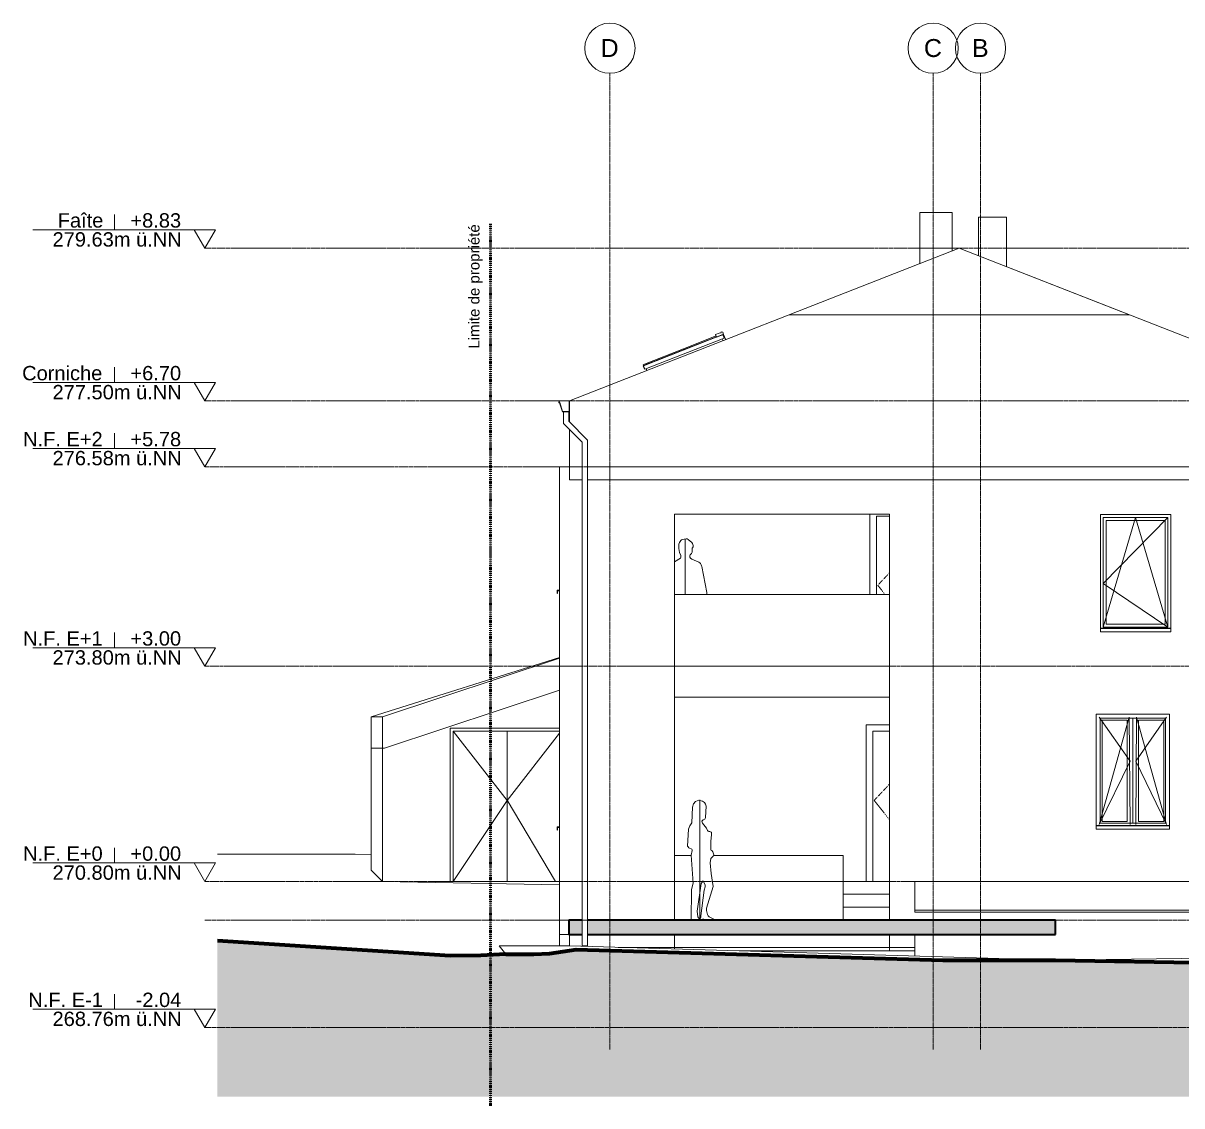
# Model space of a CAD drawing. Header units: millimetres. Extents: x -1484 to 23163, y -4540 to 11969.
# Drawn here: x -1484 to 14673, y -3130 to 11969 of the extents above; entities that cross this region are included whole.
import ezdxf

# ---------------------------------------------------------------- set-up
doc = ezdxf.new("R2010")
doc.units = ezdxf.units.MM
for name, pattern in [('Center', [40, 10, -5, 20, -5]), ('CENTER_LINE', [5.5, 2.5, -1.5, 0, -1.5]), ('Dash', [6, 3, -3]), ('Grid Line', [22.225, 12.7, -3.175, 3.175, -3.175])]:
    doc.linetypes.add(name, pattern=pattern)
for name, color, linetype, lineweight in [('A-DETL', 90, 'Continuous', 9), ('A-DETL-GENF', 92, 'Continuous', 9), ('A-DOOR', 31, 'Continuous', 18), ('A-DOOR-FRAM', 31, 'Continuous', 18), ('A-FLOR', 192, 'Continuous', 18), ('A-FLOR-LEVL', 51, 'Continuous', 9), ('A-FLOR-PATT', 8, 'Continuous', 35), ('A-GLAZ', 151, 'Continuous', 18), ('A-ROOF', 132, 'Continuous', 9), ('A-ROOF-OTLN', 132, 'Continuous', 9), ('A-WALL', 113, 'Continuous', 18), ('C-BLDG-PADS', 91, 'Continuous', 9), ('C-TOPO', 7, 'Continuous', 9), ('G-ANNO-TEXT', 231, 'Continuous', 9), ('I-FURN', 30, 'Continuous', 9), ('S-GRID', 1, 'Continuous', 9), ('S-GRID-IDEN', 1, 'Continuous', 9), ('S-STRS', 31, 'Continuous', 9)]:
    doc.layers.add(name, color=color, linetype=linetype, lineweight=lineweight)
doc.styles.add('Arial', font='arial.ttf', dxfattribs={"height": 200})
doc.styles.add('Arial_1', font='arial.ttf', dxfattribs={"height": 150})
doc.styles.add('Arial_2', font='arial.ttf', dxfattribs={"height": 250})

# ---------------------------------------------------------------- blocks, each defined once
blk = doc.blocks.new('Entourage_RPC_Female - Florence-376749-Façade Est')
at = {"layer": 'A-DETL-GENF'}
for p, q in [((7893, 1115), (7940, 1131)), ((7940, 1131), (7987, 1119)), ((7952, 1128), (7952, 1136)), ((7952, 1136), (7952, 1119)), ((7839, 818), (7848, 1033)), ((7848, 1033), (7864, 1081)), ((7864, 1081), (7893, 1115)), ((7952, 1119), (7952, 1079)), ((7952, 1079), (7952, 1026)), ((7952, 1026), (7952, 847)), ((7987, 1119), (8016, 1100)), ((8016, 1100), (8032, 1075)), ((8032, 1075), (8038, 1048)), ((8038, 1048), (8032, 889)), ((7812, 776), (7839, 818)), ((7952, 847), (7952, 832)), ((7952, 832), (7952, 794)), ((7999, 859), (7981, 842)), ((7981, 842), (7982, 827)), ((7982, 827), (7989, 811)), ((7989, 811), (8045, 740)), ((8021, 869), (7999, 859)), ((8028, 875), (8021, 869)), ((8032, 889), (8028, 875)), ((7781, 493), (7795, 729)), ((7795, 729), (7812, 776)), ((7952, 794), (7952, 682)), ((7952, 682), (7952, 553)), ((8045, 740), (8059, 708)), ((8059, 708), (8067, 702)), ((8067, 702), (8078, 697)), ((8078, 697), (8091, 694)), ((8091, 694), (8102, 691)), ((8102, 691), (8111, 687)), ((8114, 650), (8105, 559)), ((8111, 687), (8116, 683)), ((8116, 683), (8114, 650)), ((7787, 480), (7781, 493)), ((7952, 583), (7952, 596)), ((7952, 527), (7952, 596)), ((7952, 583), (7952, 522)), ((7952, 553), (7952, 522)), ((7952, 509), (7952, 527)), ((7952, 522), (7952, 492)), ((7952, 522), (7952, 378)), ((7952, 497), (7952, 509)), ((7952, 492), (7952, 497)), ((8105, 559), (8104, 443)), ((7798, 470), (7787, 480)), ((7838, 448), (7798, 470)), ((7831, 365), (7846, 432)), ((7860, -24), (7831, 365)), ((7846, 441), (7838, 448)), ((7846, 432), (7846, 441)), ((7952, 378), (7952, 319)), ((8104, 443), (8112, 432)), ((8139, 353), (8106, 317)), ((8112, 432), (8122, 425)), ((8122, 425), (8131, 414)), ((8131, 414), (8143, 384)), ((8144, 359), (8139, 353)), ((8143, 384), (8145, 370)), ((8145, 370), (8144, 359)), ((7952, 319), (7952, 277)), ((7952, 277), (7952, 250)), ((7952, 250), (7952, 234)), ((7952, 234), (7952, 216)), ((7952, 216), (7952, 208)), ((7952, 208), (7952, 35)), ((8106, 317), (8094, 259)), ((8094, 259), (8108, 110)), ((7952, 35), (7952, 12)), ((7952, 12), (7952, -32)), ((7972, -29), (7997, 6)), ((8004, -4), (7997, 6)), ((8108, 110), (8137, -70)), ((7831, -540), (7834, -112)), ((7834, -112), (7860, -24)), ((7972, -29), (7915, -417)), ((7952, -540), (7952, -5)), ((7952, -32), (7952, -469)), ((7967, -480), (8012, -122)), ((8025, -50), (8004, -4)), ((8012, -122), (8028, -75)), ((8028, -75), (8025, -50)), ((8137, -70), (8045, -372)), ((7952, -452), (7952, -163)), ((7952, -163), (7952, -525)), ((7915, -417), (7924, -494)), ((7952, -468), (7952, -452)), ((7952, -520), (7952, -468)), ((7952, -469), (7952, -479)), ((7952, -479), (7952, -489)), ((7964, -503), (7967, -480)), ((8045, -372), (8043, -408)), ((8043, -408), (8057, -464)), ((8057, -464), (8067, -481)), ((8067, -481), (8081, -494)), ((7924, -494), (7948, -529)), ((7948, -529), (7958, -520)), ((7952, -489), (7952, -528)), ((7952, -525), (7952, -520)), ((7952, -528), (7952, -540)), ((7958, -520), (7964, -503)), ((7991, -526), (7988, -540)), ((7993, -525), (7991, -526)), ((7994, -525), (7993, -525)), ((8001, -527), (7994, -525)), ((8019, -540), (8001, -527)), ((8081, -494), (8147, -526)), ((8147, -526), (8149, -540))]:
    blk.add_line(p, q, dxfattribs=at)
blk = doc.blocks.new('Entourage_RPC_Male - Alex-376316-Façade Est')
at = {"layer": 'A-DETL-GENF'}
for p, q in [((7661, 4705), (7658, 4685)), ((7668, 4728), (7661, 4705)), ((7686, 4756), (7668, 4728)), ((7697, 4765), (7686, 4756)), ((7704, 4768), (7697, 4765)), ((7762, 4778), (7704, 4768)), ((7749, 4771), (7749, 4763)), ((7749, 4763), (7749, 4764)), ((7749, 4764), (7749, 4762)), ((7749, 4762), (7749, 4759)), ((7749, 4759), (7749, 4754)), ((7749, 4754), (7749, 4749)), ((7749, 4749), (7749, 4743)), ((7749, 4743), (7749, 4737)), ((7749, 4737), (7749, 4728)), ((7749, 4728), (7749, 4720)), ((7749, 4720), (7749, 4712)), ((7749, 4712), (7749, 4700)), ((7749, 4700), (7749, 4695)), ((7749, 4695), (7749, 4580)), ((7773, 4776), (7762, 4778)), ((7791, 4769), (7773, 4776)), ((7842, 4726), (7791, 4769)), ((7850, 4714), (7842, 4726)), ((7855, 4700), (7850, 4714)), ((7858, 4683), (7855, 4700)), ((7658, 4685), (7658, 4642)), ((7658, 4642), (7668, 4585)), ((7668, 4585), (7687, 4544)), ((7687, 4544), (7689, 4534)), ((7689, 4534), (7688, 4523)), ((7749, 4580), (7749, 4563)), ((7749, 4563), (7749, 4508)), ((7811, 4535), (7813, 4545)), ((7812, 4521), (7811, 4535)), ((7813, 4545), (7818, 4553)), ((7818, 4553), (7837, 4572)), ((7837, 4572), (7842, 4580)), ((7842, 4580), (7845, 4590)), ((7845, 4642), (7846, 4645)), ((7847, 4598), (7845, 4642)), ((7845, 4590), (7847, 4598)), ((7846, 4645), (7847, 4648)), ((7847, 4648), (7849, 4651)), ((7849, 4651), (7852, 4655)), ((7852, 4655), (7854, 4659)), ((7854, 4659), (7856, 4662)), ((7856, 4662), (7857, 4665)), ((7857, 4665), (7858, 4683)), ((7680, 4509), (7598, 4455)), ((7688, 4523), (7680, 4509)), ((7749, 4508), (7749, 4483)), ((7749, 4483), (7749, 4466)), ((7749, 4466), (7749, 4000)), ((7821, 4507), (7812, 4521)), ((7839, 4495), (7821, 4507)), ((7939, 4452), (7839, 4495)), ((7954, 4441), (7939, 4452)), ((7960, 4433), (7954, 4441)), ((7966, 4424), (7960, 4433)), ((7971, 4413), (7966, 4424)), ((7976, 4402), (7971, 4413)), ((7980, 4391), (7976, 4402)), ((8049, 4028), (7980, 4391)), ((8048, 4000), (8049, 4028))]:
    blk.add_line(p, q, dxfattribs=at)
blk = doc.blocks.new('WIN_DOUBLE OPEN__SYM - 1130 x 1685-676181-Façade Est')
at = {"layer": 'A-GLAZ', "color": 55}
for p, q in [((13520, 795), (13940, 2290)), ((13520, 2290), (13950, 1675)), ((13535, 2275), (13535, 810)), ((13535, 2275), (14445, 2275)), ((13940, 2290), (13950, 795)), ((13990, 2275), (13990, 810)), ((13990, 810), (13990, 2275)), ((14040, 2290), (14030, 795)), ((14460, 2290), (14030, 1675)), ((14460, 795), (14040, 2290)), ((14445, 2275), (14445, 810)), ((13560, 835), (13560, 2250)), ((13560, 2250), (13910, 2250)), ((13910, 2250), (13910, 835)), ((14070, 835), (14070, 2250)), ((14070, 2250), (14420, 2250)), ((14420, 835), (14420, 2250)), ((13950, 1675), (13520, 795)), ((14030, 1675), (14460, 795)), ((13535, 810), (14445, 810)), ((13910, 835), (13560, 835)), ((14070, 835), (14420, 835)), ((13480, 780), (14500, 780)), ((13480, 775), (13480, 776)), ((13480, 730), (13480, 775)), ((14500, 775), (13480, 775)), ((14500, 730), (13480, 730)), ((14500, 776), (14500, 775)), ((14500, 775), (14500, 730))]:
    blk.add_line(p, q, dxfattribs=at)
blk = doc.blocks.new('WIN_SINGLE OPEN_ - 1150 x 1800-676269-Façade Est')
at = {"layer": 'A-GLAZ', "color": 55}
for p, q in [((5995, 761), (5964, 760)), ((5964, 760), (5964, 715)), ((5964, 715), (5968, 719)), ((5965, 717), (5965, 750)), ((5965, 750), (5995, 750)), ((5967, 720), (5965, 717)), ((5968, 719), (5967, 720))]:
    blk.add_line(p, q, dxfattribs=at)
blk = doc.blocks.new('DOOR_DOUBLE_SYM - 1585 x 2135-571804-Façade Est')
at = {"layer": 'A-DOOR', "color": 55}
for p, q in [((4511, 2095), (4511, 0)), ((5263, 2095), (4511, 2095)), ((4511, 2095), (5263, 1130)), ((5263, 0), (5263, 2095)), ((5263, 0), (5263, 2095)), ((5995, 2095), (5263, 2095)), ((5995, 2068), (5263, 1130)), ((5938, 0), (5263, 1133)), ((5263, 1130), (4511, 0)), ((5263, 0), (4511, 0)), ((4511, 0), (5263, 0)), ((5995, 0), (5263, 0)), ((5994, 0), (5263, 0))]:
    blk.add_line(p, q, dxfattribs=at)
at = {"layer": 'A-DOOR-FRAM', "color": 55}
for p, q in [((5995, 2135), (4471, 2135)), ((4471, 2135), (4471, 0)), ((4511, 0), (4511, 2095)), ((4511, 2095), (5995, 2095)), ((4471, 0), (4511, 0))]:
    blk.add_line(p, q, dxfattribs=at)
blk = doc.blocks.new('WIN_SINGLE OPEN_ - 1060 x 1690-685744-Façade Est')
at = {"layer": 'A-GLAZ', "color": 55}
for p, q in [((13578, 3545), (13578, 5075)), ((13578, 5075), (14478, 5075)), ((14028, 5075), (13578, 3545)), ((14478, 5075), (13578, 4155)), ((13618, 5035), (13618, 3585)), ((13618, 5035), (14438, 5035)), ((14478, 3545), (14028, 5075)), ((14438, 3585), (14438, 5035)), ((14478, 3545), (14478, 5075)), ((13578, 4155), (14478, 3545)), ((13618, 3585), (14438, 3585)), ((13538, 3530), (14518, 3530)), ((13538, 3525), (13538, 3526)), ((13538, 3480), (13538, 3525)), ((14518, 3525), (13538, 3525)), ((14518, 3480), (13538, 3480)), ((14478, 3545), (13578, 3545)), ((14518, 3526), (14518, 3525)), ((14518, 3525), (14518, 3480))]:
    blk.add_line(p, q, dxfattribs=at)
blk = doc.blocks.new('DOOR_SIMPLE _U-CASING - 1010 x 2135-685026-Façade Est')
at = {"layer": 'A-DOOR', "linetype": 'Dash', "lineweight": 9}
for p, q in [((10383, 1130), (10598, 1358)), ((10598, 857), (10383, 1130))]:
    blk.add_line(p, q, dxfattribs=at)
at = {"layer": 'A-DOOR-FRAM', "lineweight": 9}
for p, q in [((10598, 2185), (10273, 2185)), ((10273, 0), (10273, 2185)), ((10363, 0), (10363, 2095)), ((10363, 2095), (10598, 2095))]:
    blk.add_line(p, q, dxfattribs=at)
blk = doc.blocks.new('DOOR_SIMPLE _U-CASING - 1010 x 2135-V1-Façade Est')
at = {"layer": 'A-DOOR', "linetype": 'Dash', "lineweight": 9}
for p, q in [((10433, 4130), (10598, 4305)), ((10535, 4000), (10433, 4130))]:
    blk.add_line(p, q, dxfattribs=at)
at = {"layer": 'A-DOOR-FRAM', "lineweight": 9}
for p, q in [((10323, 4000), (10323, 5120)), ((10413, 4000), (10413, 5095)), ((10413, 5095), (10598, 5095))]:
    blk.add_line(p, q, dxfattribs=at)
blk = doc.blocks.new('WIN_DOUBLE OPEN__SYM - 1880 x 1420-685783-Façade Est')
at = {"layer": 'A-GLAZ', "color": 55}
for p, q in [((5995, 4061), (5964, 4060)), ((5964, 4060), (5964, 4015)), ((5965, 4017), (5965, 4050)), ((5965, 4050), (5995, 4050)), ((5964, 4015), (5968, 4019)), ((5967, 4020), (5965, 4017)), ((5968, 4019), (5967, 4020))]:
    blk.add_line(p, q, dxfattribs=at)
blk = doc.blocks.new('GGL_Ver_2_5 - GGL size 1140 x 1180 _CK02_-621732-Façade Est')
at = {"layer": 'A-GLAZ', "lineweight": 9}
for p, q in [((7167, 7192), (8271, 7625)), ((7726, 7429), (8179, 7606)), ((7731, 7416), (8184, 7593)), ((8219, 7647), (8171, 7628)), ((8171, 7628), (8185, 7591)), ((8185, 7591), (8283, 7629)), ((8249, 7651), (8219, 7647)), ((8259, 7663), (8246, 7658)), ((8246, 7658), (8249, 7651)), ((8272, 7657), (8259, 7663)), ((8271, 7625), (8289, 7577)), ((8283, 7629), (8272, 7657)), ((8312, 7554), (8283, 7629)), ((7185, 7145), (8289, 7577)), ((8275, 7539), (8264, 7567)), ((8264, 7567), (8275, 7539)), ((7731, 7416), (7165, 7194)), ((7726, 7429), (7179, 7214)), ((7726, 7429), (7731, 7416)), ((7731, 7416), (7726, 7429)), ((7167, 7191), (7160, 7188)), ((7160, 7188), (7178, 7142)), ((7179, 7214), (7161, 7204)), ((7165, 7194), (7161, 7204)), ((7161, 7188), (7167, 7190)), ((7179, 7142), (7161, 7188)), ((7163, 7188), (7169, 7174)), ((7167, 7192), (7166, 7194)), ((7185, 7145), (7167, 7192)), ((7169, 7174), (7173, 7175)), ((7178, 7142), (7179, 7142)), ((7214, 7123), (7203, 7152)), ((7214, 7210), (7213, 7213)), ((7229, 7218), (7214, 7213)), ((7214, 7213), (7215, 7211))]:
    blk.add_line(p, q, dxfattribs=at)
for radius, start, end in [(36.2, 93.9688, 111.4), (37.2, 89.1173, 108.9405)]:
    blk.add_arc((7243, 7185), radius, start, end, dxfattribs=at)
blk = doc.blocks.new('Gradin SàM - Gradin SàM-730464-Façade Est')
at = {"layer": 'I-FURN'}
for p, q in [((7598, 360), (7832, 360)), ((8144, 360), (9948, 360)), ((9948, 0), (9948, 360)), ((7598, 0), (7858, 0)), ((7993, 0), (8002, 0)), ((8126, 0), (9948, 0)), ((9948, -540), (9948, 0))]:
    blk.add_line(p, q, dxfattribs=at)
blk = doc.blocks.new('Niveau - OKFFB-442205-Façade Est')
at = {"layer": 'A-FLOR-LEVL'}
for p, q in [((-210, 469), (-210, 257)), ((1050, 257), (-1350, 257)), ((1199, 257), (901, 257)), ((901, 257), (1050, 0)), ((1050, 0), (1199, 257))]:
    blk.add_line(p, q, dxfattribs=at)
blk = doc.blocks.new('Quadrillage - M_Grid Head - Circle_3_5-489728-Façade Est')
at = {"layer": 'S-GRID-IDEN'}
blk.add_circle((16443, 11619), 350, dxfattribs=at)

msp = doc.modelspace()

# ---------------------------------------------------------------- hatches: boundary and pattern name
at = {"layer": 'A-FLOR-PATT', "lineweight": 9}
h = msp.add_hatch(color=256, dxfattribs=at)
h.paths.add_polyline_path([(12452, -740), (12913, -740), (12913, -540), (6386, -540), (6386, -740), (11516, -740)])
h.paths.add_polyline_path([(6311, -740), (6311, -540), (6125, -540), (6125, -740)])
at = {"layer": 'C-TOPO'}
for color, points in [(50, [(5247, -3000), (5247, -1016), (4899, -1032), (4470, -1036), (1224, -829), (1224, -3000), (4899, -3000)]), (10, [(5247, -3000), (17006, -3000), (17006, -1540), (16756, -1540), (16756, -1160), (16678, -1160), (12913, -1100), (11340, -1100), (6228, -949), (5857, -1008), (5638, -1016), (5247, -1016), (5247, -1039)])]:
    msp.add_hatch(color=color, dxfattribs=at).paths.add_polyline_path(points)

# ---------------------------------------------------------------- linework, layer by layer
at = {"layer": 'A-DETL', "linetype": 'CENTER_LINE', "lineweight": 50}
msp.add_line((5032, 9170), (5032, -3130), dxfattribs=at)
at = {"layer": 'A-DETL'}
for p, q in [((6050, 6385), (6050, 6550)), ((6050, 6550), (6125, 6550)), ((6125, 6550), (6125, 6416)), ((6311, 6124), (6050, 6385)), ((6125, 6416), (6386, 6155)), ((6386, 6155), (6386, -900)), ((6311, -900), (6311, 6124)), ((6386, -900), (6311, -900))]:
    msp.add_line(p, q, dxfattribs=at)
at = {"layer": 'A-FLOR', "lineweight": 9}
for p, q in [((6135, 5780), (6311, 5780)), ((6135, 5780), (6135, 5600)), ((6386, 5780), (16754, 5780)), ((6311, 5600), (6135, 5600)), ((16754, 5600), (6386, 5600)), ((10598, 2570), (7598, 2570)), ((10948, 0), (16754, 0)), ((10948, 0), (10948, -430)), ((16756, -400), (10948, -400)), ((16756, -430), (10948, -430)), ((5995, -540), (6125, -540)), ((6125, -740), (5995, -740)), ((7598, -943), (7598, -740)), ((10598, -740), (10598, -970)), ((10948, -970), (8507, -970))]:
    msp.add_line(p, q, dxfattribs=at)
at = {"layer": 'A-FLOR', "lineweight": 35}
for p, q in [((6311, -540), (6125, -540)), ((6125, -540), (6125, -740)), ((12913, -540), (6386, -540)), ((12913, -740), (12913, -540)), ((6125, -740), (6311, -740)), ((6386, -740), (12913, -740))]:
    msp.add_line(p, q, dxfattribs=at)
at = {"layer": 'A-FLOR-LEVL', "linetype": 'Center'}
for p, q in [((1050, 8830), (19967, 8830)), ((1050, 6700), (19967, 6700)), ((19967, 5780), (1050, 5780)), ((19967, 3000), (1050, 3000)), ((19967, 0), (1050, 0)), ((1050, -540), (19967, -540)), ((1050, -2040), (19967, -2040))]:
    msp.add_line(p, q, dxfattribs=at)
at = {"layer": 'A-ROOF'}
for p, q in [((11570, 8830), (6135, 6700)), ((11570, 8830), (11570, 8830)), ((11570, 8830), (13943, 7900)), ((17006, 6700), (11570, 8830)), ((13943, 7900), (9197, 7900)), ((6135, 6247), (6135, 6300)), ((3369, 2297), (5995, 3124)), ((3529, 2297), (5995, 3113)), ((3369, 1860), (3369, 2297)), ((3369, 2297), (3529, 2297)), ((3529, 1860), (3529, 2297))]:
    msp.add_line(p, q, dxfattribs=at)
at = {"layer": 'A-ROOF-OTLN'}
for p, q in [((5997, 6687), (5985, 6687)), ((5985, 6687), (5985, 6675)), ((5985, 6675), (5997, 6675)), ((5988, 6678), (5988, 6684)), ((5988, 6684), (5997, 6684)), ((6000, 6678), (5988, 6678)), ((5997, 6684), (5997, 6687)), ((5997, 6675), (6035, 6550)), ((6038, 6553), (6000, 6678)), ((6135, 6700), (6131, 6700)), ((6131, 6700), (6131, 6553)), ((6135, 6550), (6135, 6700)), ((6035, 6550), (6050, 6550)), ((6131, 6553), (6038, 6553)), ((6125, 6550), (6135, 6550))]:
    msp.add_line(p, q, dxfattribs=at)
at = {"layer": 'A-WALL', "lineweight": 9}
for p, q in [((11018, 8614), (11018, 9327)), ((11468, 9327), (11018, 9327)), ((11468, 8790), (11468, 9327)), ((11838, 8725), (11838, 9262)), ((12228, 9262), (11838, 9262)), ((12228, 8572), (12228, 9262)), ((6135, 6407), (6135, 6550)), ((6135, 5780), (6135, 6247)), ((10598, 4000), (7598, 4000)), ((7598, 3000), (10598, 3000))]:
    msp.add_line(p, q, dxfattribs=at)
at = {"layer": 'A-WALL', "color": 55}
for p, q in [((5995, -900), (5995, 5780)), ((5995, 5780), (6135, 5780)), ((6698, 5780), (6698, 5600)), ((16353, 5600), (6698, 5600)), ((7598, -540), (7598, 5120)), ((7598, 5120), (10598, 5120)), ((10598, 5120), (10598, -540)), ((13538, 3526), (13538, 5115)), ((13538, 5115), (14518, 5115)), ((14518, 5115), (14518, 3526)), ((5995, 2668), (3553, 1860)), ((13480, 2330), (14500, 2330)), ((13480, 776), (13480, 2330)), ((14500, 2330), (14500, 776)), ((4471, 0), (4471, 2135)), ((4471, 2135), (5995, 2135)), ((3369, 158), (3369, 1860)), ((3369, 1860), (3553, 1860)), ((3529, 1860), (3529, 0)), ((5995, 0), (4471, 0)), ((6135, -900), (6135, -740)), ((10948, -1042), (10948, -740))]:
    msp.add_line(p, q, dxfattribs=at)
at = {"layer": 'C-BLDG-PADS'}
msp.add_line((10948, -920), (6812, -920), dxfattribs=at)
at = {"layer": 'C-TOPO'}
for p, q in [((1224, 380), (3144, 380)), ((3369, 376), (3144, 380)), ((3369, 158), (3529, 0)), ((3369, 158), (3529, 0)), ((3369, 156), (3369, 158)), ((5995, -49), (3529, 0)), ((3529, 0), (5995, -49)), ((1224, -829), (4470, -1036)), ((5154, -900), (5247, -1016)), ((5154, -900), (5995, -900)), ((6135, -900), (5154, -900)), ((5247, -1016), (5154, -900)), ((6228, -949), (5857, -1008)), ((12913, -1100), (6135, -900)), ((11340, -1100), (6228, -949)), ((6818, -920), (7598, -920)), ((7598, -920), (10598, -920)), ((10598, -920), (10948, -920)), ((10948, -1042), (10948, -920)), ((4470, -1036), (4899, -1032)), ((5247, -1016), (4899, -1032)), ((5638, -1016), (5247, -1016)), ((5638, -1016), (5857, -1008)), ((11340, -1100), (12913, -1100)), ((11340, -1100), (11394, -1100)), ((12913, -1100), (16756, -1051)), ((16678, -1160), (12913, -1100))]:
    msp.add_line(p, q, dxfattribs=at)
at = {"layer": 'C-TOPO', "lineweight": 70}
for p, q in [((4470, -1036), (1224, -829)), ((5857, -1008), (6228, -949)), ((6228, -949), (11340, -1100)), ((4899, -1032), (4470, -1036)), ((5247, -1016), (4899, -1032)), ((5247, -1016), (5638, -1016)), ((5638, -1016), (5857, -1008)), ((11340, -1100), (12913, -1100)), ((12913, -1100), (16678, -1160))]:
    msp.add_line(p, q, dxfattribs=at)
at = {"layer": 'S-GRID', "linetype": 'Grid Line'}
for p, q in [((6698, -2345), (6698, 11269)), ((11205, -2345), (11205, 11269)), ((11865, -2345), (11865, 11269))]:
    msp.add_line(p, q, dxfattribs=at)
at = {"layer": 'S-STRS'}
for p, q in [((9948, 0), (10598, 0)), ((9948, -180), (10598, -180)), ((9948, -360), (10598, -360)), ((9948, -540), (9948, -360))]:
    msp.add_line(p, q, dxfattribs=at)

# ---------------------------------------------------------------- block references
at = {"layer": 'A-DETL-GENF'}
for name in ['Entourage_RPC_Male - Alex-376316-Façade Est', 'Entourage_RPC_Female - Florence-376749-Façade Est']:
    msp.add_blockref(name, (0, 0), dxfattribs=at)
at = {"layer": 'A-DOOR', "lineweight": 9}
for name in ['DOOR_SIMPLE _U-CASING - 1010 x 2135-V1-Façade Est', 'DOOR_SIMPLE _U-CASING - 1010 x 2135-685026-Façade Est']:
    msp.add_blockref(name, (0, 0), dxfattribs=at)
at = {"layer": 'A-DOOR', "color": 55}
msp.add_blockref('DOOR_DOUBLE_SYM - 1585 x 2135-571804-Façade Est', (0, 0), dxfattribs=at)
at = {"layer": 'A-FLOR-LEVL'}
for p in [(0, 8830), (0, 6700), (0, 5780), (0, 3000), (0, 0), (0, -2040)]:
    msp.add_blockref('Niveau - OKFFB-442205-Façade Est', p, dxfattribs=at)
at = {"layer": 'A-GLAZ', "lineweight": 9}
msp.add_blockref('GGL_Ver_2_5 - GGL size 1140 x 1180 _CK02_-621732-Façade Est', (0, 0), dxfattribs=at)
at = {"layer": 'A-GLAZ', "color": 55}
for name in ['WIN_SINGLE OPEN_ - 1060 x 1690-685744-Façade Est', 'WIN_DOUBLE OPEN__SYM - 1880 x 1420-685783-Façade Est', 'WIN_DOUBLE OPEN__SYM - 1130 x 1685-676181-Façade Est', 'WIN_SINGLE OPEN_ - 1150 x 1800-676269-Façade Est']:
    msp.add_blockref(name, (0, 0), dxfattribs=at)
at = {"layer": 'I-FURN'}
msp.add_blockref('Gradin SàM - Gradin SàM-730464-Façade Est', (0, 0), dxfattribs=at)
at = {"layer": 'S-GRID-IDEN'}
for p in [(-9745, 0), (-5238, 0), (-4577, 0)]:
    msp.add_blockref('Quadrillage - M_Grid Head - Circle_3_5-489728-Façade Est', p, dxfattribs=at)

# ---------------------------------------------------------------- texts
at = {"layer": 'A-FLOR-LEVL', "char_height": 200, "attachment_point": 1, "style": 'Arial'}
for s, insert, width in [('Faîte', (-1002, 9318), 785.65), ('+8.83', (12, 9318), 873.84), ('279.63m ü.NN', (-1074, 9053), 2228.69), ('Corniche', (-1498, 7188), 1386.92), ('+6.70', (12, 7188), 873.84), ('277.50m ü.NN', (-1074, 6923), 2228.69), ('N.F. E+2', (-1485, 6268), 1370.89), ('+5.78', (12, 6268), 873.84), ('276.58m ü.NN', (-1074, 6003), 2228.69), ('N.F. E+1', (-1485, 3488), 1370.89), ('+3.00', (12, 3488), 873.84), ('273.80m ü.NN', (-1074, 3223), 2228.69), ('N.F. E+0', (-1485, 488), 1370.89), ('+0.00', (12, 488), 873.84), ('270.80m ü.NN', (-1074, 223), 2228.69), ('N.F. E-1', (-1412, -1552), 1282.7), ('-2.04', (85, -1552), 785.65), ('268.76m ü.NN', (-1074, -1817), 2228.69)]:
    msp.add_mtext(s, dxfattribs=dict(at, insert=insert, width=width))
at = {"layer": 'G-ANNO-TEXT', "color": 7, "insert": (4729, 7429), "char_height": 150, "width": 2084.39, "attachment_point": 1, "rotation": 90, "style": 'Arial_1'}
msp.add_mtext('Limite de propriété', dxfattribs=at)

# ---------------------------------------------------------------- next in the draw order: texts
at = {"layer": 'S-GRID-IDEN', "char_height": 250, "attachment_point": 1, "style": 'Arial_2', "bg_fill": 3, "box_fill_scale": 1.25, "bg_fill_color": 256, "bg_fill_true_color": 13158600, "bg_fill_transparency": 0}
for s, insert, width in [('D', (6568, 11747), 304.64), ('C', (11076, 11747), 304.64), ('B', (11746, 11747), 280.59)]:
    msp.add_mtext(s, dxfattribs=dict(at, insert=insert, width=width))

doc.saveas('drawing.dxf')
